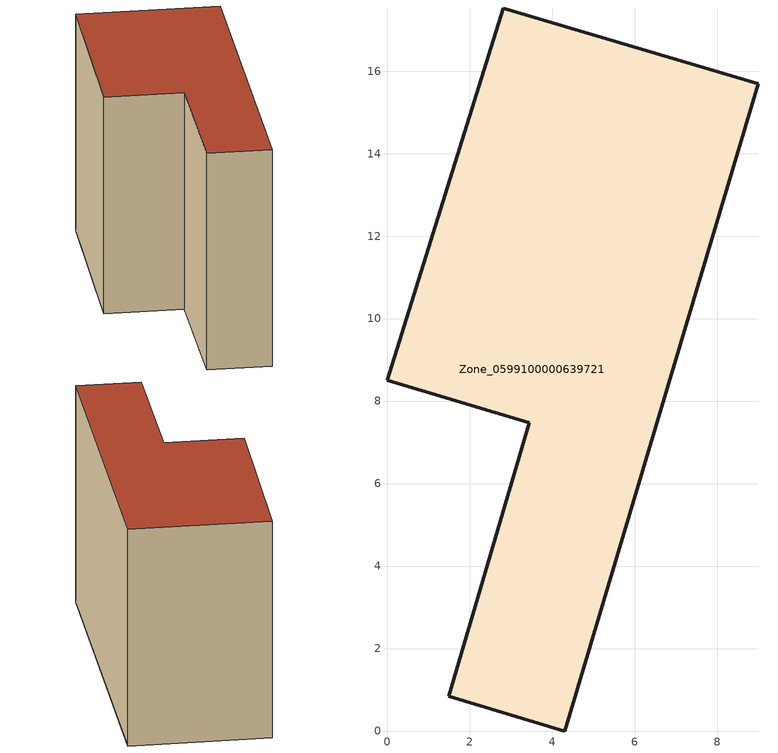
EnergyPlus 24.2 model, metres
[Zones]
Zone_0599100000639721
 floor ground (C_G): 2.81,17.53 9,15.69 4.31,0 1.49,0.84 3.45,7.47 0,8.5 z0
 wall outside (C_F): 9,15.69 2.81,17.53 0,8.5 3.45,7.47 1.49,0.84 4.31,0 9,15.69 z0:10.44
 roof outside (C_R): 4.31,0 9,15.69 2.81,17.53 0,8.5 3.45,7.47 1.49,0.84 z10.44
[BUILDING]
Pand.0599100000639721: North Axis=0; Terrain=City; Loads Convergence Tolerance Value=0.04; Temperature Convergence Tolerance Value=0.4; Solar Distribution=FullExterior; Maximum Number of Warmup Days=25; Minimum Number of Warmup Days=1
[Site:Location]
Rotterdam.The.Hague.AP_ZH_NLD Design_Conditions: Latitude=51.96; Longitude=4.45; Time Zone=1; Elevation=-4.5
[SITE:GROUNDTEMPERATURE:BUILDINGSURFACE]
18, 18, 18, 18, 18, 18, 18, 18, 18, 18, 18, 18
[MATERIAL] Thermal Absorptance=0.9; Solar Absorptance=0.7; Visible Absorptance=0.7
Name | Roughness | Thickness | Conductivity | Density | Specific Heat
G.TI.1946 | MediumSmooth | 0.15 | 1 | 540 | 1210
F.TI.1946 | Rough | 0.3 | 0.857143 | 1920 | 840
R.TI.1946 | MediumRough | 0.2 | 0.1 | 1500 | 1000
[CONSTRUCTION]
C_G: G.TI.1946
C_F: F.TI.1946
C_R: R.TI.1946
[ZONE]
Zone_0599100000639721: Type=1; Multiplier=1; Ceiling Height=Autocalculate; Volume=Autocalculate; Floor Area=autocalculate; Part of Total Floor Area=Yes
[ZONEINFILTRATION:DESIGNFLOWRATE]
Infil_Zone_0599100000639721: Zone or ZoneList or Space or SpaceList=Zone_0599100000639721; Schedule=AlwaysOn; Design Flow Rate Calculation Method=Flow/Area; Flow Rate per Floor Area=0.003; Constant Term Coefficient=1; Temperature Term Coefficient=0; Velocity Term Coefficient=0; Velocity Squared Term Coefficient=0
[HVACTEMPLATE:ZONE:IDEALLOADSAIRSYSTEM]
Zone_0599100000639721: Maximum Heating Supply Air Temperature=50; Minimum Cooling Supply Air Temperature=13; Maximum Heating Supply Air Humidity Ratio=0.0156; Minimum Cooling Supply Air Humidity Ratio=0.0077; Heating Limit=NoLimit; Cooling Limit=NoLimit; Dehumidification Control Type=ConstantSensibleHeatRatio; Cooling Sensible Heat Ratio=0.7; Dehumidification Setpoint=60; Humidification Control Type=None; Humidification Setpoint=30; Outdoor Air Method=None; Outdoor Air Flow Rate per Person=0.00944; Outdoor Air Flow Rate per Zone Floor Area=0; Outdoor Air Flow Rate per Zone=0; Demand Controlled Ventilation Type=None; Outdoor Air Economizer Type=NoEconomizer; Heat Recovery Type=None; Sensible Heat Recovery Effectiveness=0.7; Latent Heat Recovery Effectiveness=0.65
[ZONECONTROL:THERMOSTAT]
ThermostatControl_Zone_0599100000639721: Zone or ZoneList=Zone_0599100000639721; Control Type Schedule=DualSetpointControlType; Control 1=Thermostat_Zone_0599100000639721; Temperature Difference Between Cutout And Setpoint=0
[THERMOSTATSETPOINT:DUALSETPOINT]
Thermostat_Zone_0599100000639721: Heating Setpoint Temperature Schedule=HeatingSetpoint_Zone_0599100000639721; Cooling Setpoint Temperature Schedule=CoolingSetpoint_Zone_0599100000639721
[SCHEDULE:COMPACT]
HeatingSetpoint_Zone_0599100000639721: Through: 12/31, For: AllDays, Until: 24:00, 21
CoolingSetpoint_Zone_0599100000639721: Through: 12/31, For: AllDays, Until: 24:00, 24
DualSetpointControlType: Through: 12/31, For: AllDays, Until: 24:00, 4
AlwaysOn: Through: 12/31, For: AllDays, Until: 24:00, 1
